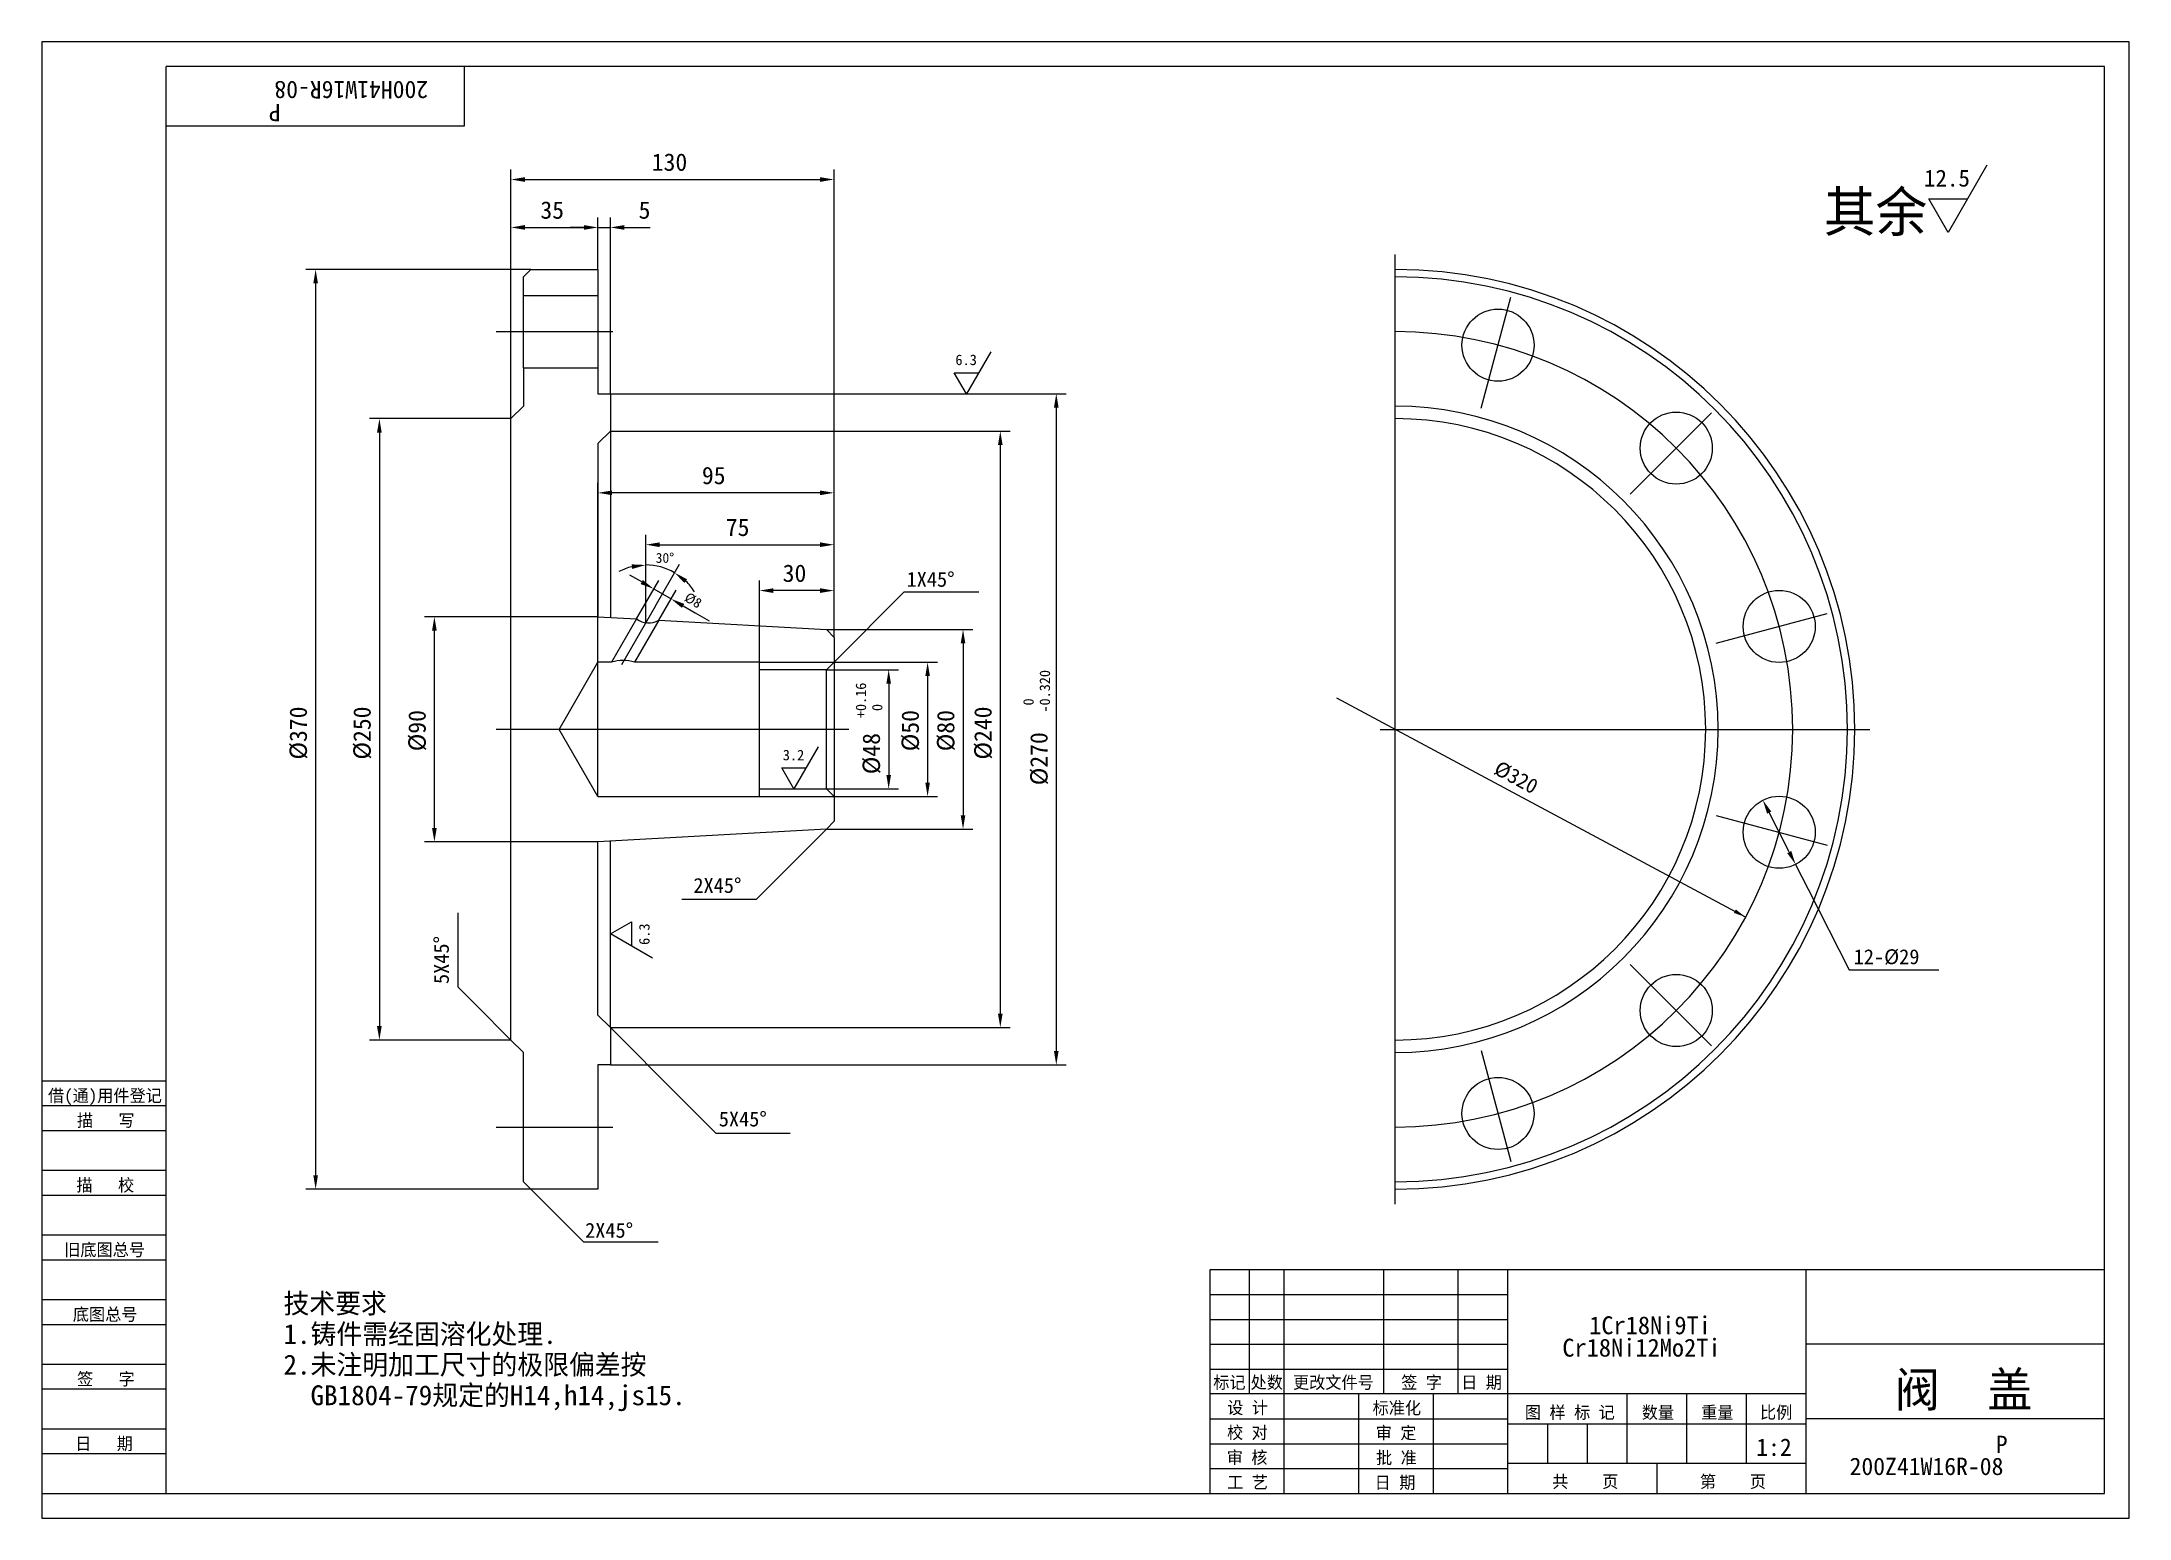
# Model space of a CAD drawing. Header units: metres. Extents: x 0 to 420, y 0 to 297.
import ezdxf

# ---------------------------------------------------------------- set-up
doc = ezdxf.new("R2010")
doc.units = ezdxf.units.M
for name, color, linetype in [('C', 6, 'Continuous'), ('D', 1, 'Continuous'), ('FL', 5, 'Continuous'), ('T', 7, 'Continuous'), ('TL', 4, 'Continuous')]:
    doc.layers.add(name, color=color, linetype=linetype)

# ---------------------------------------------------------------- blocks, each defined once
blk = doc.blocks.new('TUKUN3')
at = {"layer": 'FL'}
for p, q in [((420, 297), (0, 297)), ((0, 297), (0, 0)), ((420, 0), (420, 297)), ((0, 78), (25, 78)), ((0, 70), (25, 70)), ((0, 65), (25, 65)), ((0, 57), (25, 57)), ((0, 52), (25, 52)), ((243, 25), (243, 50)), ((250, 5), (250, 50)), ((270, 25), (270, 50)), ((285, 25), (285, 50)), ((0, 44), (25, 44)), ((235, 45), (295, 45)), ((0, 39), (25, 39)), ((235, 40), (295, 40)), ((235, 35), (295, 35)), ((0, 31), (25, 31)), ((235, 30), (295, 30)), ((0, 26), (25, 26)), ((280, 5), (280, 25)), ((0, 18), (25, 18)), ((235, 20), (295, 20)), ((0, 13), (25, 13)), ((235, 15), (295, 15)), ((235, 10), (295, 10)), ((0, 0), (420, 0))]:
    blk.add_line(p, q, dxfattribs=at)
at = {"layer": 'TL'}
for p, q in [((415, 292), (25, 292)), ((25, 5), (25, 292)), ((85, 292), (85, 280)), ((415, 5), (415, 292)), ((85, 280), (25, 280)), ((0, 88), (25, 88)), ((0, 83), (25, 83)), ((415, 50), (235, 50)), ((235, 50), (235, 5)), ((295, 5), (295, 50)), ((355, 5), (355, 50)), ((415, 35), (355, 35)), ((355, 25), (235, 25)), ((265, 5), (265, 25)), ((319, 11), (319, 25)), ((331, 11), (331, 25)), ((343, 11), (343, 25)), ((295, 19), (355, 19)), ((303, 11), (303, 19)), ((311, 11), (311, 19)), ((415, 20), (355, 20)), ((355, 11), (295, 11)), ((325, 5), (325, 11)), ((0, 5), (415, 5))]:
    blk.add_line(p, q, dxfattribs=at)
at = {"layer": 'T'}
for s, p in [('借(通)用件登记', (1.26, 83.76)), ('描   写', (7.09, 78.76)), ('描   校', (6.98, 65.76)), ('旧底图总号', (4.52, 52.76)), ('底图总号', (6.25, 39.76)), ('签   字', (7.1, 26.76)), ('标记', (235.71, 26.07)), ('处数', (243.22, 26.07)), ('更改文件号', (251.75, 26.07)), ('签 字', (273.53, 26.07)), ('日 期', (285.57, 26.07)), ('设 计', (238.5, 20.99)), ('标准化', (267.77, 20.93)), ('图 样 标 记', (298.4, 20.04)), ('数量', (321.92, 20.04)), ('重量', (333.88, 20.04)), ('比例', (345.7, 20.04)), ('校 对', (238.48, 15.99)), ('审 定', (268.39, 15.93)), ('日   期', (6.72, 13.76)), ('审 核', (238.41, 10.99)), ('批 准', (268.46, 10.93)), ('工 艺', (238.52, 5.99)), ('日 期', (268.18, 5.93)), ('共    页', (303.91, 6.13)), ('第    页', (333.62, 6.13))]:
    blk.add_text(s, height=2.5, dxfattribs=at).set_placement(p)

msp = doc.modelspace()

# ---------------------------------------------------------------- linework, layer by layer
at = {"layer": 'C'}
for p, q in [((272.29, 63.19), (272.29, 254.19)), ((289.6, 223.29), (295.59, 245.63)), ((91.4, 238.69), (114.9, 238.69)), ((319.58, 205.98), (335.93, 222.33)), ((123.4, 183.38), (116.65, 171.68)), ((336.89, 176), (359.23, 181.99)), ((162.4, 158.69), (91.4, 158.69)), ((269.29, 158.69), (367.79, 158.69)), ((336.89, 141.38), (359.23, 135.4)), ((319.58, 111.4), (335.93, 95.05)), ((289.6, 94.09), (295.59, 71.76)), ((91.4, 78.69), (114.9, 78.69))]:
    msp.add_line(p, q, dxfattribs=at)
msp.add_lwpolyline([(272.29, 78.69, 1), (272.29, 238.69, 1)], format="xyb", dxfattribs=at)
at = {"layer": 'D'}
for p, q in [((94.4, 261.65), (94.4, 271.29)), ((97.2, 269.29), (156.6, 269.29)), ((159.4, 206.26), (159.4, 271.29)), ((391.36, 272.17), (383.55, 258.65)), ((379.65, 265.41), (387.46, 265.41)), ((383.55, 258.65), (379.65, 265.41)), ((94.4, 221.19), (94.4, 261.65)), ((111.9, 251.19), (111.9, 261.65)), ((111.9, 251.19), (111.9, 261.65)), ((114.4, 226.19), (114.4, 261.65)), ((97.2, 259.65), (109.1, 259.65)), ((109.1, 259.65), (106.3, 259.65)), ((111.9, 259.65), (114.4, 259.65)), ((117.2, 259.65), (120, 259.65)), ((120, 259.65), (122.42, 259.65)), ((98.4, 251.19), (53.1, 251.19)), ((55.1, 248.39), (55.1, 68.99)), ((190.92, 234.64), (186.04, 226.19)), ((183.6, 230.42), (188.48, 230.42)), ((186.04, 226.19), (183.6, 230.42)), ((114.4, 226.19), (206.12, 226.19)), ((204.12, 223.39), (204.12, 93.99)), ((94.4, 221.19), (65.93, 221.19)), ((114.4, 218.69), (194.86, 218.69)), ((67.93, 218.39), (67.93, 98.99)), ((192.86, 215.89), (192.86, 101.49)), ((111.9, 172.19), (111.9, 208.26)), ((156.6, 206.26), (114.7, 206.26)), ((159.4, 197.83), (159.4, 208.26)), ((121.53, 180.13), (121.53, 197.83)), ((159.4, 188.6), (159.4, 197.83)), ((124.33, 195.83), (156.6, 195.83)), ((120.72, 188.33), (118.29, 189.73)), ((123.4, 183.38), (128.34, 191.92)), ((119.66, 180.9), (124.14, 188.66)), ((123.14, 186.93), (126.61, 184.93)), ((124.14, 180.65), (127.61, 186.66)), ((144.4, 172.19), (144.4, 188.6)), ((156.6, 186.6), (147.2, 186.6)), ((159.4, 177.19), (159.4, 188.6)), ((159.4, 172.19), (173.54, 186.34)), ((173.54, 186.34), (188.54, 186.34)), ((111.9, 181.33), (77, 181.33)), ((129.03, 183.53), (131.46, 182.13)), ((131.46, 182.13), (134.26, 180.51)), ((79, 138.86), (79, 178.53)), ((157.9, 178.78), (187.36, 178.78)), ((185.36, 175.98), (185.36, 141.41)), ((144.4, 172.19), (180.23, 172.19)), ((157.9, 170.69), (172.4, 170.69)), ((178.23, 169.39), (178.23, 147.99)), ((170.4, 167.89), (170.4, 149.49)), ((342.82, 120.94), (260.54, 164.99)), ((156.19, 155.14), (151.31, 146.69)), ((148.87, 150.92), (153.75, 150.92)), ((151.31, 146.69), (148.87, 150.92)), ((144.4, 145.19), (180.23, 145.19)), ((157.9, 146.69), (172.4, 146.69)), ((157.9, 138.61), (143.76, 124.47)), ((157.9, 138.61), (187.36, 138.61)), ((351.59, 134.02), (347.55, 141.95)), ((111.9, 136.06), (77, 136.06)), ((352.86, 131.53), (355.39, 126.54)), ((355.39, 126.54), (363.64, 110.33)), ((143.76, 124.47), (128.76, 124.47)), ((83.79, 106.8), (83.79, 121.8)), ((114.4, 117.55), (118.63, 119.99)), ((118.63, 119.99), (118.63, 115.11)), ((122.85, 112.67), (114.4, 117.55)), ((363.64, 110.33), (378.64, 110.33)), ((378.64, 110.33), (381.66, 110.33)), ((87.33, 103.27), (83.79, 106.8)), ((94.4, 96.19), (87.33, 103.27)), ((114.4, 98.69), (128.54, 84.55)), ((114.4, 98.69), (194.86, 98.69)), ((94.4, 96.19), (65.93, 96.19)), ((114.4, 91.19), (206.12, 91.19)), ((128.54, 84.55), (135.61, 77.48)), ((135.61, 77.48), (150.61, 77.48)), ((98.4, 66.19), (53.1, 66.19)), ((98.4, 66.19), (109.01, 55.59)), ((109.01, 55.59), (124.01, 55.59))]:
    msp.add_line(p, q, dxfattribs=at)
for start, end in [(103.84, 117.69), (60, 90), (32.31, 46.16)]:
    msp.add_arc((121.53, 180.13), 11.62, start, end, dxfattribs=at)
for points in [[(97.2, 269.76), (97.2, 268.82), (94.4, 269.29)], [(156.6, 269.76), (156.6, 268.82), (159.4, 269.29)], [(97.2, 260.12), (97.2, 259.18), (94.4, 259.65)], [(109.1, 260.12), (109.1, 259.18), (111.9, 259.65)], [(109.1, 260.12), (109.1, 259.18), (111.9, 259.65)], [(117.2, 260.12), (117.2, 259.18), (114.4, 259.65)], [(54.64, 248.39), (55.57, 248.39), (55.1, 251.19)], [(203.65, 223.39), (204.59, 223.39), (204.12, 226.19)], [(67.46, 218.39), (68.4, 218.39), (67.93, 221.19)], [(192.39, 215.89), (193.32, 215.89), (192.86, 218.69)], [(114.7, 206.73), (114.7, 205.8), (111.9, 206.26)], [(156.6, 206.73), (156.6, 205.8), (159.4, 206.26)], [(124.33, 196.3), (124.33, 195.36), (121.53, 195.83)], [(156.6, 196.3), (156.6, 195.36), (159.4, 195.83)], [(118.69, 191.87), (118.8, 190.95), (121.53, 191.75)], [(129.29, 188.13), (129.85, 188.88), (127.34, 190.19)], [(120.95, 188.73), (120.48, 187.92), (123.14, 186.93)], [(129.26, 183.93), (128.8, 183.12), (126.61, 184.93)], [(147.2, 187.07), (147.2, 186.13), (144.4, 186.6)], [(156.6, 187.07), (156.6, 186.13), (159.4, 186.6)], [(78.53, 178.53), (79.47, 178.53), (79, 181.33)], [(184.89, 175.98), (185.83, 175.98), (185.36, 178.78)], [(169.94, 167.89), (170.87, 167.89), (170.4, 170.69)], [(177.77, 169.39), (178.7, 169.39), (178.23, 172.19)], [(169.94, 149.49), (170.87, 149.49), (170.4, 146.69)], [(177.77, 147.99), (178.7, 147.99), (178.23, 145.19)], [(347.13, 141.74), (347.97, 142.17), (346.28, 144.45)], [(78.53, 138.86), (79.47, 138.86), (79, 136.06)], [(184.89, 141.41), (185.83, 141.41), (185.36, 138.61)], [(351.17, 133.81), (352, 134.23), (352.86, 131.53)], [(340.46, 121.76), (342.82, 120.94), (340.83, 122.45)], [(192.39, 101.49), (193.32, 101.49), (192.86, 98.69)], [(67.46, 98.99), (68.4, 98.99), (67.93, 96.19)], [(203.65, 93.99), (204.59, 93.99), (204.12, 91.19)], [(54.64, 68.99), (55.57, 68.99), (55.1, 66.19)]]:
    msp.add_solid(points, dxfattribs=at)
at = {"layer": 'TL'}
for p, q in [((96.9, 231.44), (96.9, 245.94)), ((96.9, 245.94), (111.9, 245.94)), ((111.9, 245.94), (111.9, 231.44)), ((96.9, 231.44), (96.9, 223.69)), ((96.9, 231.44), (111.9, 231.44)), ((94.4, 221.19), (96.9, 223.69)), ((114.4, 218.69), (111.9, 216.19)), ((114.4, 218.69), (114.4, 181.19)), ((111.9, 216.19), (111.9, 181.33)), ((119.66, 180.9), (114.64, 172.19)), ((124.14, 180.65), (119.26, 172.19)), ((104.11, 158.69), (111.9, 172.19)), ((111.9, 145.19), (111.9, 172.19)), ((144.4, 146.69), (144.4, 170.69)), ((157.9, 146.69), (157.9, 170.69)), ((159.4, 172.19), (159.4, 145.19)), ((111.9, 145.19), (104.11, 158.69)), ((111.9, 101.19), (111.9, 136.06)), ((114.4, 98.69), (114.4, 136.19)), ((114.4, 98.69), (111.9, 101.19)), ((94.4, 96.19), (96.9, 93.69))]:
    msp.add_line(p, q, dxfattribs=at)
for points in [[(96.9, 245.94), (96.9, 249.69), (98.4, 251.19), (111.9, 251.19), (111.9, 245.94)], [(111.9, 231.44), (111.9, 226.19), (114.4, 226.19), (114.4, 218.69)], [(94.4, 96.19), (94.4, 221.19)], [(111.9, 181.33), (119.66, 180.9)], [(124.14, 180.65), (157.9, 178.78), (159.4, 177.19), (159.4, 172.19), (157.9, 170.69), (144.4, 170.69), (144.4, 172.19), (119.26, 172.19)], [(114.64, 172.19), (111.9, 172.19)], [(111.9, 145.19), (144.4, 145.19), (144.4, 146.69), (157.9, 146.69), (159.4, 145.19), (159.4, 140.19), (157.9, 138.61), (111.9, 136.06)], [(114.4, 98.69), (114.4, 91.19), (111.9, 91.19), (111.9, 66.19), (98.4, 66.19), (96.9, 67.69), (96.9, 93.69)]]:
    msp.add_lwpolyline(points, dxfattribs=at)
for points in [[(272.29, 66.19, 1), (272.29, 251.19, 1)], [(272.29, 67.69, 1), (272.29, 249.69, 1)], [(119.66, 180.9, 0.3), (124.14, 180.65, 0.3)], [(119.26, 172.19, 0.16), (114.64, 172.19, 0.16)]]:
    msp.add_lwpolyline(points, format="xyb", dxfattribs=at)
for centre in [(293, 235.97), (328.86, 215.26), (349.57, 179.4), (349.57, 137.99), (328.86, 102.13), (293, 81.42)]:
    msp.add_circle(centre, 7.25, dxfattribs=at)
for radius in [65, 62.5]:
    msp.add_arc((272.29, 158.69), radius, 270, 90, dxfattribs=at)

# ---------------------------------------------------------------- block references
at = {"layer": 'D'}
msp.add_blockref('TUKUN3', (0, 0), dxfattribs=at)

# ---------------------------------------------------------------- texts
for s, height, rotation, p in [('200H41W16R-08', 3.5, 180, (77.75, 289.08)), ('P', 3.5, 180, (48.07, 284.51)), ('%%C8', 2, 330, (129.12, 184.65)), ('-0.320', 2.1, 90, (202.86, 162.06)), ('+0.16', 2.1, 90, (165.85, 160.94)), (' 0', 2.1, 90, (199.57, 162.06)), ('%%C370', 3.5, 90, (53.35, 152.61)), ('%%C250', 3.5, 90, (66.18, 152.61)), ('%%C90', 3.5, 90, (77.25, 154.28)), (' 0', 2.1, 90, (169.14, 160.94)), ('%%C50', 3.5, 90, (176.48, 154.28)), ('%%C80', 3.5, 90, (183.61, 154.28)), ('%%C240', 3.5, 90, (191.11, 152.61)), ('%%C48', 3.5, 90, (168.65, 149.66)), ('%%C270', 3.5, 90, (202.37, 147.44)), ('%%C320', 3, 331.84, (291.92, 149.89)), ('6.3', 2.12, 90, (122.29, 115.32)), ('5X45%%D', 3, 90, (81.91, 107.46))]:
    msp.add_text(s, height=height, rotation=rotation, dxfattribs=at).set_placement(p)
for s, height, p in [('130', 3.5, (122.73, 271.04)), ('12.5', 3.4, (378.7, 267.87)), ('35', 3.5, (100.32, 261.4)), ('5', 3.5, (120.09, 261.4)), ('其余', 8, (358.54, 258.8)), ('6.3', 2.12, (183.82, 231.96)), ('95', 3.5, (132.82, 208.01)), ('75', 3.5, (137.63, 197.58)), ('30%%D', 2, (123.52, 192.18)), ('30', 3.5, (149.07, 188.35)), ('1X45%%D', 3, (174, 187.37)), ('3.2', 2.12, (149.09, 152.46)), ('2X45%%D', 3, (131.11, 125.79)), ('12-%%C29', 3, (364.56, 111.45)), ('5X45%%D', 3, (136.22, 78.81)), ('2X45%%D', 3, (109.32, 56.42)), ('技术要求', 4, (48.64, 41.22)), ('1.铸件需经固溶化处理.', 4, (48.64, 35.06)), ('1Cr18Ni9Ti', 3.6, (311.34, 37.01)), ('Cr18Ni12Mo2Ti', 3.6, (305.94, 32.51)), ('2.未注明加工尺寸的极限偏差按', 4, (48.64, 28.9)), ('阀  盖', 7, (372.79, 22.38)), ('  GB1804-79规定的H14,h14,js15.', 4, (48.64, 22.74)), ('1:2', 3.5, (344.95, 12.54)), ('P', 3.5, (393.15, 13.11)), ('200Z41W16R-08', 3.5, (363.73, 8.69))]:
    msp.add_text(s, height=height, dxfattribs=at).set_placement(p)

doc.saveas('drawing.dxf')
